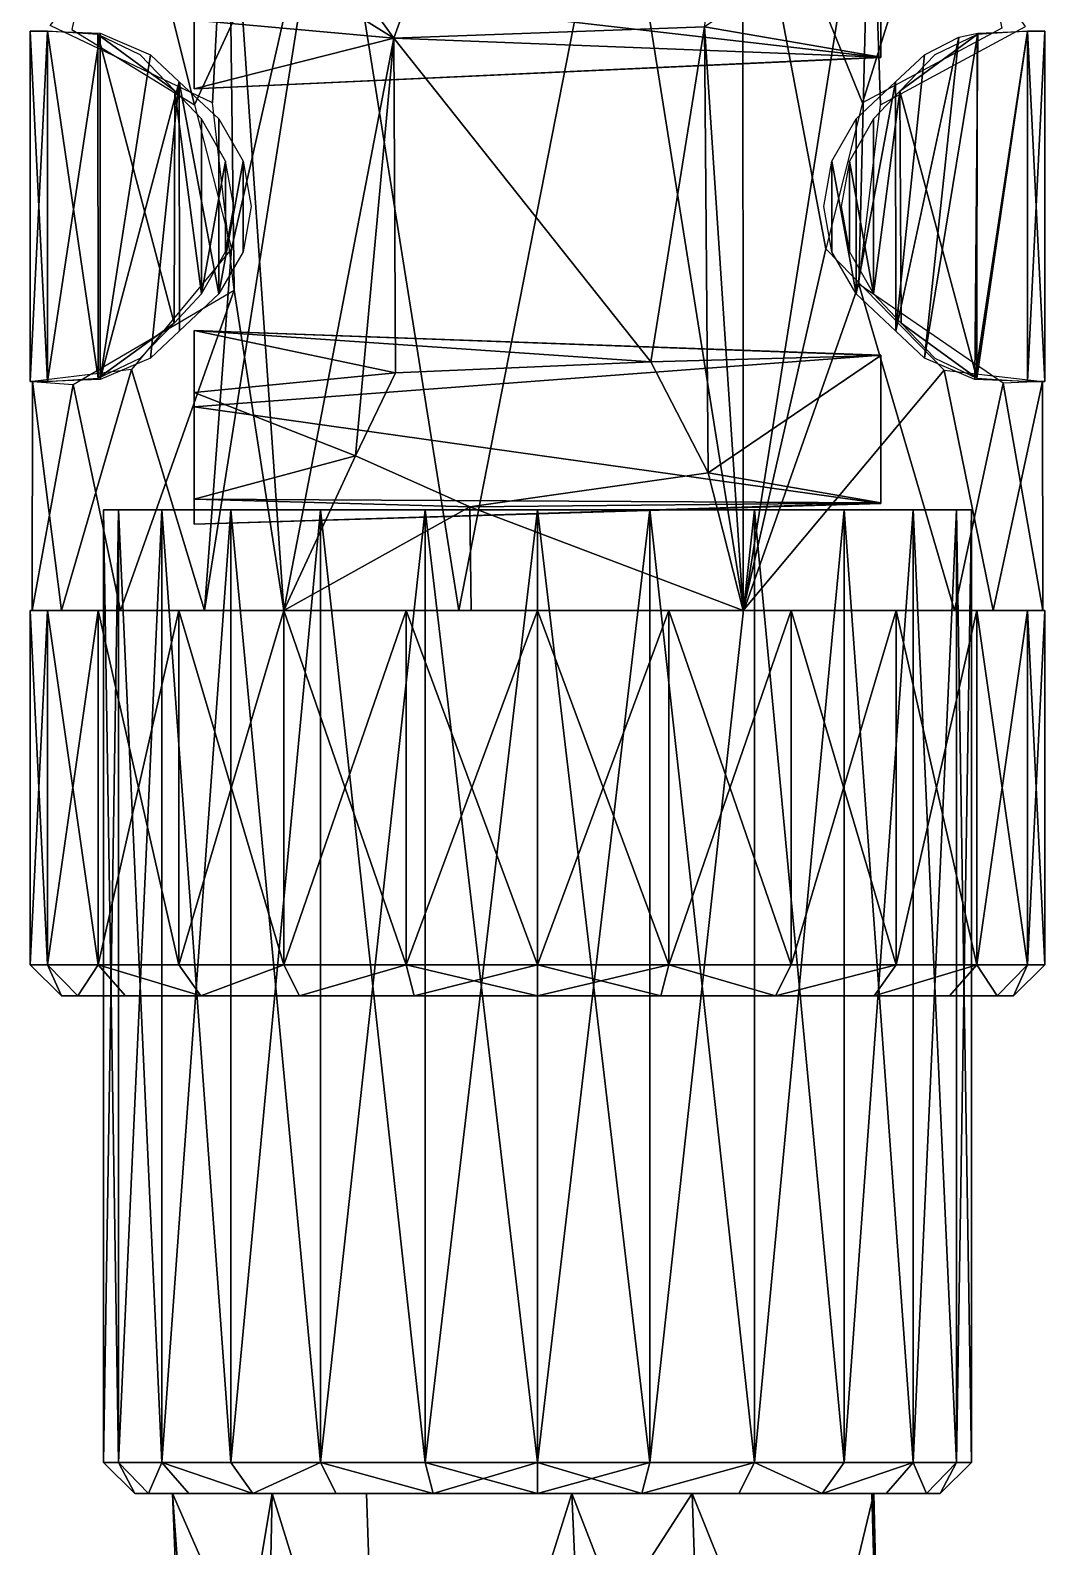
# Model space of a CAD drawing. Header units: metres. Extents: x -0.08 to 0.08, y -0.21 to 0.21.
# Drawn here: x -0.01395 to 0.01395, y 0.11605 to 0.15773 of the extents above; entities that cross this region are included whole.
import ezdxf

# ---------------------------------------------------------------- set-up
doc = ezdxf.new("R2010")
doc.units = ezdxf.units.M
for name, color, linetype in [('SAX_BLACK', 2, 'CONTINUOUS'), ('SAX_CORK', 3, 'CONTINUOUS'), ('SAX_SILVER', 5, 'CONTINUOUS')]:
    doc.layers.add(name, color=color, linetype=linetype)

msp = doc.modelspace()

# ---------------------------------------------------------------- linework, layer by layer
at = {"layer": 'SAX_BLACK', "color": 2}
for points in [[(-0.013945, 0.157702, 0.380528), (-0.013945, 0.148073, 0.380528), (-0.013469, 0.148073, 0.384137)], [(-0.013469, 0.148073, 0.384137), (-0.013469, 0.157702, 0.384137), (-0.013945, 0.157702, 0.380528)], [(-0.013469, 0.157702, 0.376919), (-0.013469, 0.148073, 0.376919), (-0.013945, 0.148073, 0.380528)], [(-0.013945, 0.148073, 0.380528), (-0.013945, 0.157702, 0.380528), (-0.013469, 0.157702, 0.376919)], [(-0.013469, 0.157702, 0.384137), (-0.013469, 0.148073, 0.384137), (-0.012083, 0.148168, 0.387488)], [(-0.012084, 0.157607, 0.387488), (-0.013469, 0.157702, 0.384137), (-0.012083, 0.148168, 0.387488)], [(-0.013469, 0.148073, 0.376919), (-0.013469, 0.157702, 0.376919), (-0.012024, 0.157645, 0.373459)], [(-0.012026, 0.148128, 0.373472), (-0.013469, 0.148073, 0.376919), (-0.012024, 0.157645, 0.373459)], [(-0.009974, 0.156064, 0.390265), (-0.010926, 0.157057, 0.388999), (-0.012084, 0.157607, 0.387488)], [(-0.00999, 0.149681, 0.390231), (-0.009974, 0.156064, 0.390265), (-0.012084, 0.157607, 0.387488)], [(-0.012084, 0.157607, 0.387488), (-0.012083, 0.148168, 0.387488), (-0.00999, 0.149681, 0.390231)], [(-0.012026, 0.148128, 0.373472), (-0.012024, 0.157645, 0.373459), (-0.010642, 0.157057, 0.371686)], [(0.009848, 0.149462, 0.370656), (0.010642, 0.157057, 0.371686), (0.011584, 0.157538, 0.372914)], [(0.010642, 0.148718, 0.371686), (0.009848, 0.149462, 0.370656), (0.011584, 0.157538, 0.372914)], [(0.012084, 0.157607, 0.387487), (0.010926, 0.157057, 0.388999), (0.00996, 0.156052, 0.390273)], [(0.012084, 0.157607, 0.387487), (0.00996, 0.156052, 0.390273), (0.012083, 0.148168, 0.387489)], [(0.012108, 0.157644, 0.373616), (0.012024, 0.148129, 0.373459), (0.010642, 0.148718, 0.371686)], [(0.011584, 0.157538, 0.372914), (0.012108, 0.157644, 0.373616), (0.010642, 0.148718, 0.371686)], [(0.013469, 0.157702, 0.376919), (0.013469, 0.148073, 0.376919), (0.012024, 0.148129, 0.373459)], [(0.012108, 0.157644, 0.373616), (0.013469, 0.157702, 0.376919), (0.012024, 0.148129, 0.373459)], [(0.012083, 0.148168, 0.387489), (0.013469, 0.148073, 0.384137), (0.013469, 0.157702, 0.384137)], [(0.012083, 0.148168, 0.387489), (0.013469, 0.157702, 0.384137), (0.012084, 0.157607, 0.387487)], [(0.013469, 0.157702, 0.384137), (0.013469, 0.148073, 0.384137), (0.013945, 0.148073, 0.380528)], [(0.013945, 0.148073, 0.380528), (0.013945, 0.157702, 0.380528), (0.013469, 0.157702, 0.384137)], [(0.013945, 0.157702, 0.380528), (0.013945, 0.148073, 0.380528), (0.013469, 0.148073, 0.376919)], [(0.013469, 0.148073, 0.376919), (0.013469, 0.157702, 0.376919), (0.013945, 0.157702, 0.380528)], [(-0.010642, 0.157057, 0.371686), (-0.009849, 0.156314, 0.370657), (-0.012026, 0.148128, 0.373472)], [(0.009848, 0.149462, 0.370656), (0.009841, 0.156308, 0.370651), (0.010642, 0.157057, 0.371686)], [(-0.009849, 0.156314, 0.370657), (-0.010642, 0.148718, 0.371686), (-0.012026, 0.148128, 0.373472)], [(-0.009849, 0.156314, 0.370657), (-0.00984, 0.149467, 0.37065), (-0.010642, 0.148718, 0.371686)], [(-0.009849, 0.156314, 0.370657), (-0.008758, 0.155295, 0.369822), (-0.008758, 0.15048, 0.369822)], [(-0.008758, 0.15048, 0.369822), (-0.00984, 0.149467, 0.37065), (-0.009849, 0.156314, 0.370657)], [(0.008758, 0.15048, 0.369822), (0.008758, 0.155295, 0.369822), (0.009841, 0.156308, 0.370651)], [(0.009841, 0.156308, 0.370651), (0.009848, 0.149462, 0.370656), (0.008758, 0.15048, 0.369822)], [(-0.009974, 0.156064, 0.390265), (-0.00999, 0.149681, 0.390231), (-0.009241, 0.15048, 0.390863)], [(-0.009241, 0.155295, 0.390863), (-0.009974, 0.156064, 0.390265), (-0.009241, 0.15048, 0.390863)], [(0.009241, 0.15048, 0.390863), (0.01, 0.149674, 0.390227), (0.00996, 0.156052, 0.390273)], [(0.00996, 0.156052, 0.390273), (0.009241, 0.155295, 0.390863), (0.009241, 0.15048, 0.390863)], [(0.00996, 0.156052, 0.390273), (0.01, 0.149674, 0.390227), (0.012083, 0.148168, 0.387489)], [(-0.009241, 0.15048, 0.390863), (-0.008578, 0.154133, 0.391372), (-0.009241, 0.155295, 0.390863)], [(-0.008758, 0.155295, 0.369822), (-0.008095, 0.154133, 0.369313), (-0.008758, 0.15048, 0.369822)], [(0.008758, 0.15048, 0.369822), (0.008095, 0.154133, 0.369313), (0.008758, 0.155295, 0.369822)], [(0.009241, 0.155295, 0.390863), (0.008578, 0.154133, 0.391372), (0.009241, 0.15048, 0.390863)], [(-0.009241, 0.15048, 0.390863), (-0.008578, 0.151641, 0.391372), (-0.008578, 0.154133, 0.391372)], [(-0.008095, 0.154133, 0.369313), (-0.008095, 0.151641, 0.369313), (-0.008758, 0.15048, 0.369822)], [(-0.008578, 0.151641, 0.391372), (-0.008352, 0.152887, 0.391546), (-0.008578, 0.154133, 0.391372)], [(-0.008095, 0.154133, 0.369313), (-0.007869, 0.152887, 0.36914), (-0.008095, 0.151641, 0.369313)], [(0.008095, 0.151641, 0.369313), (0.007869, 0.152887, 0.36914), (0.008095, 0.154133, 0.369313)], [(0.008758, 0.15048, 0.369822), (0.008095, 0.151641, 0.369313), (0.008095, 0.154133, 0.369313)], [(0.008578, 0.154133, 0.391372), (0.008352, 0.152887, 0.391546), (0.008578, 0.151641, 0.391372)], [(0.008578, 0.154133, 0.391372), (0.008578, 0.151641, 0.391372), (0.009241, 0.15048, 0.390863)], [(-0.012083, 0.148168, 0.387488), (-0.010926, 0.148718, 0.388999), (-0.00999, 0.149681, 0.390231)], [(0.01, 0.149674, 0.390227), (0.010926, 0.148718, 0.388999), (0.012083, 0.148168, 0.387489)], [(-0.01193, 0.144551, 0.380528), (-0.011524, 0.144551, 0.383616), (0, 0.144551, 0.392458)], [(-0.011524, 0.144551, 0.37744), (-0.01193, 0.144551, 0.380528), (0, 0.144551, 0.392458)], [(-0.01193, 0.118366, 0.380528), (-0.011524, 0.118366, 0.383616), (-0.011524, 0.144551, 0.383616)], [(-0.011524, 0.144551, 0.383616), (-0.01193, 0.144551, 0.380528), (-0.01193, 0.118366, 0.380528)], [(-0.011524, 0.118366, 0.37744), (-0.01193, 0.118366, 0.380528), (-0.01193, 0.144551, 0.380528)], [(-0.01193, 0.144551, 0.380528), (-0.011524, 0.144551, 0.37744), (-0.011524, 0.118366, 0.37744)], [(-0.011524, 0.144551, 0.383616), (-0.010332, 0.144551, 0.386493), (0, 0.144551, 0.392458)], [(-0.010332, 0.144551, 0.374563), (-0.011524, 0.144551, 0.37744), (0, 0.144551, 0.392458)], [(-0.011524, 0.118366, 0.383616), (-0.010332, 0.118366, 0.386493), (-0.010332, 0.144551, 0.386493)], [(-0.010332, 0.144551, 0.386493), (-0.011524, 0.144551, 0.383616), (-0.011524, 0.118366, 0.383616)], [(-0.010332, 0.118366, 0.374563), (-0.011524, 0.118366, 0.37744), (-0.011524, 0.144551, 0.37744)], [(-0.011524, 0.144551, 0.37744), (-0.010332, 0.144551, 0.374563), (-0.010332, 0.118366, 0.374563)], [(-0.010332, 0.144551, 0.386493), (-0.008436, 0.144551, 0.388964), (0, 0.144551, 0.392458)], [(-0.008436, 0.144551, 0.372092), (-0.010332, 0.144551, 0.374563), (0, 0.144551, 0.392458)], [(-0.010332, 0.118366, 0.386493), (-0.008436, 0.118366, 0.388964), (-0.008436, 0.144551, 0.388964)], [(-0.008436, 0.144551, 0.388964), (-0.010332, 0.144551, 0.386493), (-0.010332, 0.118366, 0.386493)], [(-0.008436, 0.118366, 0.372092), (-0.010332, 0.118366, 0.374563), (-0.010332, 0.144551, 0.374563)], [(-0.010332, 0.144551, 0.374563), (-0.008436, 0.144551, 0.372092), (-0.008436, 0.118366, 0.372092)], [(-0.008436, 0.144551, 0.388964), (-0.005965, 0.144551, 0.39086), (-0.003088, 0.144551, 0.392052)], [(-0.008436, 0.144551, 0.388964), (-0.003088, 0.144551, 0.392052), (0, 0.144551, 0.392458)], [(-0.005965, 0.144551, 0.370196), (-0.008436, 0.144551, 0.372092), (0, 0.144551, 0.392458)], [(-0.008436, 0.118366, 0.388964), (-0.005965, 0.118366, 0.39086), (-0.005965, 0.144551, 0.39086)], [(-0.005965, 0.144551, 0.39086), (-0.008436, 0.144551, 0.388964), (-0.008436, 0.118366, 0.388964)], [(-0.005965, 0.118366, 0.370196), (-0.008436, 0.118366, 0.372092), (-0.008436, 0.144551, 0.372092)], [(-0.008436, 0.144551, 0.372092), (-0.005965, 0.144551, 0.370196), (-0.005965, 0.118366, 0.370196)], [(-0.003088, 0.144551, 0.369004), (-0.005965, 0.144551, 0.370196), (0, 0.144551, 0.392458)], [(-0.005965, 0.118366, 0.39086), (-0.003088, 0.118366, 0.392052), (-0.003088, 0.144551, 0.392052)], [(-0.003088, 0.144551, 0.392052), (-0.005965, 0.144551, 0.39086), (-0.005965, 0.118366, 0.39086)], [(-0.003088, 0.118366, 0.369004), (-0.005965, 0.118366, 0.370196), (-0.005965, 0.144551, 0.370196)], [(-0.005965, 0.144551, 0.370196), (-0.003088, 0.144551, 0.369004), (-0.003088, 0.118366, 0.369004)], [(0, 0.144551, 0.368597), (-0.003088, 0.144551, 0.369004), (0, 0.144551, 0.392458)], [(-0.003088, 0.118366, 0.392052), (0, 0.118366, 0.392458), (0, 0.144551, 0.392458)], [(0, 0.144551, 0.392458), (-0.003088, 0.144551, 0.392052), (-0.003088, 0.118366, 0.392052)], [(0, 0.118366, 0.368597), (-0.003088, 0.118366, 0.369004), (-0.003088, 0.144551, 0.369004)], [(-0.003088, 0.144551, 0.369004), (0, 0.144551, 0.368597), (0, 0.118366, 0.368597)], [(0.003088, 0.144551, 0.369004), (0, 0.144551, 0.368597), (0, 0.144551, 0.392458)], [(0.005965, 0.144551, 0.370196), (0.003088, 0.144551, 0.369004), (0, 0.144551, 0.392458)], [(0.008436, 0.144551, 0.372092), (0.005965, 0.144551, 0.370196), (0, 0.144551, 0.392458)], [(0.008436, 0.144551, 0.372092), (0, 0.144551, 0.392458), (0.003088, 0.144551, 0.392052)], [(0, 0.118366, 0.392458), (0.003088, 0.118366, 0.392052), (0.003088, 0.144551, 0.392052)], [(0.003088, 0.144551, 0.392052), (0, 0.144551, 0.392458), (0, 0.118366, 0.392458)], [(0.003088, 0.118366, 0.369004), (0, 0.118366, 0.368597), (0, 0.144551, 0.368597)], [(0, 0.144551, 0.368597), (0.003088, 0.144551, 0.369004), (0.003088, 0.118366, 0.369004)], [(0.008436, 0.144551, 0.372092), (0.003088, 0.144551, 0.392052), (0.005965, 0.144551, 0.39086)], [(0.003088, 0.118366, 0.392052), (0.005965, 0.118366, 0.39086), (0.005965, 0.144551, 0.39086)], [(0.005965, 0.144551, 0.39086), (0.003088, 0.144551, 0.392052), (0.003088, 0.118366, 0.392052)], [(0.005965, 0.118366, 0.370196), (0.003088, 0.118366, 0.369004), (0.003088, 0.144551, 0.369004)], [(0.003088, 0.144551, 0.369004), (0.005965, 0.144551, 0.370196), (0.005965, 0.118366, 0.370196)], [(0.008436, 0.144551, 0.372092), (0.005965, 0.144551, 0.39086), (0.008436, 0.144551, 0.388964)], [(0.005965, 0.118366, 0.39086), (0.008436, 0.118366, 0.388964), (0.008436, 0.144551, 0.388964)], [(0.008436, 0.144551, 0.388964), (0.005965, 0.144551, 0.39086), (0.005965, 0.118366, 0.39086)], [(0.008436, 0.118366, 0.372092), (0.005965, 0.118366, 0.370196), (0.005965, 0.144551, 0.370196)], [(0.005965, 0.144551, 0.370196), (0.008436, 0.144551, 0.372092), (0.008436, 0.118366, 0.372092)], [(0.008436, 0.144551, 0.372092), (0.008436, 0.144551, 0.388964), (0.010332, 0.144551, 0.386493)], [(0.008436, 0.144551, 0.372092), (0.010332, 0.144551, 0.386493), (0.011524, 0.144551, 0.383616)], [(0.008436, 0.144551, 0.372092), (0.011524, 0.144551, 0.383616), (0.01193, 0.144551, 0.380528)], [(0.008436, 0.144551, 0.372092), (0.01193, 0.144551, 0.380528), (0.011524, 0.144551, 0.37744)], [(0.011524, 0.144551, 0.37744), (0.010332, 0.144551, 0.374563), (0.008436, 0.144551, 0.372092)], [(0.008436, 0.118366, 0.388964), (0.010332, 0.118366, 0.386493), (0.010332, 0.144551, 0.386493)], [(0.010332, 0.144551, 0.386493), (0.008436, 0.144551, 0.388964), (0.008436, 0.118366, 0.388964)], [(0.010332, 0.118366, 0.374563), (0.008436, 0.118366, 0.372092), (0.008436, 0.144551, 0.372092)], [(0.008436, 0.144551, 0.372092), (0.010332, 0.144551, 0.374563), (0.010332, 0.118366, 0.374563)], [(0.010332, 0.118366, 0.386493), (0.011524, 0.118366, 0.383616), (0.011524, 0.144551, 0.383616)], [(0.011524, 0.144551, 0.383616), (0.010332, 0.144551, 0.386493), (0.010332, 0.118366, 0.386493)], [(0.011524, 0.118366, 0.37744), (0.010332, 0.118366, 0.374563), (0.010332, 0.144551, 0.374563)], [(0.010332, 0.144551, 0.374563), (0.011524, 0.144551, 0.37744), (0.011524, 0.118366, 0.37744)], [(0.011524, 0.118366, 0.383616), (0.01193, 0.118366, 0.380528), (0.01193, 0.144551, 0.380528)], [(0.01193, 0.144551, 0.380528), (0.011524, 0.144551, 0.383616), (0.011524, 0.118366, 0.383616)], [(0.01193, 0.118366, 0.380528), (0.011524, 0.118366, 0.37744), (0.011524, 0.144551, 0.37744)], [(0.011524, 0.144551, 0.37744), (0.01193, 0.144551, 0.380528), (0.01193, 0.118366, 0.380528)], [(-0.013945, 0.141777, 0.380528), (-0.013945, 0.13204, 0.380528), (-0.013469, 0.13204, 0.384137)], [(-0.013469, 0.13204, 0.384137), (-0.013469, 0.141777, 0.384137), (-0.013945, 0.141777, 0.380528)], [(-0.013469, 0.141777, 0.376919), (-0.013469, 0.13204, 0.376919), (-0.013945, 0.13204, 0.380528)], [(-0.013945, 0.13204, 0.380528), (-0.013945, 0.141777, 0.380528), (-0.013469, 0.141777, 0.376919)], [(-0.013469, 0.141777, 0.384137), (-0.013469, 0.13204, 0.384137), (-0.012076, 0.13204, 0.3875)], [(-0.012076, 0.13204, 0.3875), (-0.012076, 0.141777, 0.3875), (-0.013469, 0.141777, 0.384137)], [(-0.012076, 0.141777, 0.373556), (-0.012076, 0.13204, 0.373556), (-0.013469, 0.13204, 0.376919)], [(-0.013469, 0.13204, 0.376919), (-0.013469, 0.141777, 0.376919), (-0.012076, 0.141777, 0.373556)], [(-0.012076, 0.141777, 0.3875), (-0.012076, 0.13204, 0.3875), (-0.00986, 0.13204, 0.390388)], [(-0.00986, 0.13204, 0.390388), (-0.00986, 0.141777, 0.390388), (-0.012076, 0.141777, 0.3875)], [(-0.00986, 0.141777, 0.370668), (-0.00986, 0.13204, 0.370668), (-0.012076, 0.13204, 0.373556)], [(-0.012076, 0.13204, 0.373556), (-0.012076, 0.141777, 0.373556), (-0.00986, 0.141777, 0.370668)], [(-0.00986, 0.141777, 0.390388), (-0.00986, 0.13204, 0.390388), (-0.006972, 0.13204, 0.392604)], [(-0.006972, 0.13204, 0.392604), (-0.006972, 0.141777, 0.392604), (-0.00986, 0.141777, 0.390388)], [(-0.006972, 0.141777, 0.368451), (-0.006972, 0.13204, 0.368451), (-0.00986, 0.13204, 0.370668)], [(-0.00986, 0.13204, 0.370668), (-0.00986, 0.141777, 0.370668), (-0.006972, 0.141777, 0.368451)], [(-0.006972, 0.141777, 0.392604), (-0.006972, 0.13204, 0.392604), (-0.003609, 0.13204, 0.393997)], [(-0.003609, 0.13204, 0.393997), (-0.003609, 0.141777, 0.393997), (-0.006972, 0.141777, 0.392604)], [(-0.003609, 0.141777, 0.367058), (-0.003609, 0.13204, 0.367058), (-0.006972, 0.13204, 0.368451)], [(-0.006972, 0.13204, 0.368451), (-0.006972, 0.141777, 0.368451), (-0.003609, 0.141777, 0.367058)], [(-0.003609, 0.141777, 0.393997), (-0.003609, 0.13204, 0.393997), (0, 0.13204, 0.394472)], [(0, 0.13204, 0.394472), (0, 0.141777, 0.394472), (-0.003609, 0.141777, 0.393997)], [(0, 0.141777, 0.366583), (0, 0.13204, 0.366583), (-0.003609, 0.13204, 0.367058)], [(-0.003609, 0.13204, 0.367058), (-0.003609, 0.141777, 0.367058), (0, 0.141777, 0.366583)], [(0, 0.141777, 0.394472), (0, 0.13204, 0.394472), (0.003609, 0.13204, 0.393997)], [(0.003609, 0.13204, 0.393997), (0.003609, 0.141777, 0.393997), (0, 0.141777, 0.394472)], [(0.003609, 0.141777, 0.367058), (0.003609, 0.13204, 0.367058), (0, 0.13204, 0.366583)], [(0, 0.13204, 0.366583), (0, 0.141777, 0.366583), (0.003609, 0.141777, 0.367058)], [(0.003609, 0.141777, 0.393997), (0.003609, 0.13204, 0.393997), (0.006972, 0.13204, 0.392604)], [(0.006972, 0.13204, 0.392604), (0.006972, 0.141777, 0.392604), (0.003609, 0.141777, 0.393997)], [(0.006972, 0.141777, 0.368451), (0.006972, 0.13204, 0.368451), (0.003609, 0.13204, 0.367058)], [(0.003609, 0.13204, 0.367058), (0.003609, 0.141777, 0.367058), (0.006972, 0.141777, 0.368451)], [(0.006972, 0.141777, 0.392604), (0.006972, 0.13204, 0.392604), (0.00986, 0.13204, 0.390388)], [(0.00986, 0.13204, 0.390388), (0.00986, 0.141777, 0.390388), (0.006972, 0.141777, 0.392604)], [(0.00986, 0.141777, 0.370668), (0.00986, 0.13204, 0.370668), (0.006972, 0.13204, 0.368451)], [(0.006972, 0.13204, 0.368451), (0.006972, 0.141777, 0.368451), (0.00986, 0.141777, 0.370668)], [(0.00986, 0.141777, 0.390388), (0.00986, 0.13204, 0.390388), (0.012076, 0.13204, 0.3875)], [(0.012076, 0.13204, 0.3875), (0.012076, 0.141777, 0.3875), (0.00986, 0.141777, 0.390388)], [(0.012076, 0.141777, 0.373556), (0.012076, 0.13204, 0.373556), (0.00986, 0.13204, 0.370668)], [(0.00986, 0.13204, 0.370668), (0.00986, 0.141777, 0.370668), (0.012076, 0.141777, 0.373556)], [(0.012076, 0.141777, 0.3875), (0.012076, 0.13204, 0.3875), (0.013469, 0.13204, 0.384137)], [(0.013469, 0.13204, 0.384137), (0.013469, 0.141777, 0.384137), (0.012076, 0.141777, 0.3875)], [(0.013469, 0.141777, 0.376919), (0.013469, 0.13204, 0.376919), (0.012076, 0.13204, 0.373556)], [(0.012076, 0.13204, 0.373556), (0.012076, 0.141777, 0.373556), (0.013469, 0.141777, 0.376919)], [(0.013469, 0.141777, 0.384137), (0.013469, 0.13204, 0.384137), (0.013945, 0.13204, 0.380528)], [(0.013945, 0.13204, 0.380528), (0.013945, 0.141777, 0.380528), (0.013469, 0.141777, 0.384137)], [(0.013945, 0.141777, 0.380528), (0.013945, 0.13204, 0.380528), (0.013469, 0.13204, 0.376919)], [(0.013469, 0.13204, 0.376919), (0.013469, 0.141777, 0.376919), (0.013945, 0.141777, 0.380528)], [(-0.013085, 0.131187, 0.380528), (-0.013945, 0.13204, 0.380528), (-0.013469, 0.13204, 0.376919)], [(-0.013469, 0.13204, 0.384137), (-0.013945, 0.13204, 0.380528), (-0.013085, 0.131187, 0.380528)], [(-0.012639, 0.131187, 0.377141), (-0.013469, 0.13204, 0.376919), (-0.012076, 0.13204, 0.373556)], [(-0.012639, 0.131187, 0.377141), (-0.013085, 0.131187, 0.380528), (-0.013469, 0.13204, 0.376919)], [(-0.013085, 0.131187, 0.380528), (-0.012639, 0.131187, 0.383915), (-0.013469, 0.13204, 0.384137)], [(-0.012076, 0.13204, 0.3875), (-0.013469, 0.13204, 0.384137), (-0.012639, 0.131187, 0.383915)], [(-0.011332, 0.131187, 0.373985), (-0.012639, 0.131187, 0.377141), (-0.012076, 0.13204, 0.373556)], [(-0.012639, 0.131187, 0.383915), (-0.011332, 0.131187, 0.38707), (-0.012076, 0.13204, 0.3875)], [(-0.012076, 0.13204, 0.373556), (-0.00986, 0.13204, 0.370668), (-0.009253, 0.131187, 0.371275)], [(-0.009253, 0.131187, 0.371275), (-0.011332, 0.131187, 0.373985), (-0.012076, 0.13204, 0.373556)], [(-0.009253, 0.131187, 0.38978), (-0.00986, 0.13204, 0.390388), (-0.012076, 0.13204, 0.3875)], [(-0.011332, 0.131187, 0.38707), (-0.009253, 0.131187, 0.38978), (-0.012076, 0.13204, 0.3875)], [(-0.009253, 0.131187, 0.371275), (-0.00986, 0.13204, 0.370668), (-0.006972, 0.13204, 0.368451)], [(-0.006972, 0.13204, 0.392604), (-0.00986, 0.13204, 0.390388), (-0.009253, 0.131187, 0.38978)], [(-0.006543, 0.131187, 0.369196), (-0.009253, 0.131187, 0.371275), (-0.006972, 0.13204, 0.368451)], [(-0.009253, 0.131187, 0.38978), (-0.006543, 0.131187, 0.39186), (-0.006972, 0.13204, 0.392604)], [(-0.006543, 0.131187, 0.369196), (-0.006972, 0.13204, 0.368451), (-0.003609, 0.13204, 0.367058)], [(-0.003609, 0.13204, 0.393997), (-0.006972, 0.13204, 0.392604), (-0.006543, 0.131187, 0.39186)], [(-0.003387, 0.131187, 0.367889), (-0.006543, 0.131187, 0.369196), (-0.003609, 0.13204, 0.367058)], [(-0.006543, 0.131187, 0.39186), (-0.003387, 0.131187, 0.393167), (-0.003609, 0.13204, 0.393997)], [(-0.003387, 0.131187, 0.367889), (-0.003609, 0.13204, 0.367058), (0, 0.13204, 0.366583)], [(0, 0.131187, 0.393613), (0, 0.13204, 0.394472), (-0.003609, 0.13204, 0.393997)], [(-0.003387, 0.131187, 0.393167), (0, 0.131187, 0.393613), (-0.003609, 0.13204, 0.393997)], [(0, 0.131187, 0.367443), (-0.003387, 0.131187, 0.367889), (0, 0.13204, 0.366583)], [(0, 0.13204, 0.366583), (0.003609, 0.13204, 0.367058), (0.003387, 0.131187, 0.367889)], [(0.003387, 0.131187, 0.367889), (0, 0.131187, 0.367443), (0, 0.13204, 0.366583)], [(0.003609, 0.13204, 0.393997), (0, 0.13204, 0.394472), (0, 0.131187, 0.393613)], [(0, 0.131187, 0.393613), (0.003387, 0.131187, 0.393167), (0.003609, 0.13204, 0.393997)], [(0.006543, 0.131187, 0.369196), (0.003387, 0.131187, 0.367889), (0.003609, 0.13204, 0.367058)], [(0.003387, 0.131187, 0.393167), (0.006543, 0.131187, 0.39186), (0.003609, 0.13204, 0.393997)], [(0.003609, 0.13204, 0.367058), (0.006972, 0.13204, 0.368451), (0.006543, 0.131187, 0.369196)], [(0.006543, 0.131187, 0.39186), (0.006972, 0.13204, 0.392604), (0.003609, 0.13204, 0.393997)], [(0.006543, 0.131187, 0.369196), (0.006972, 0.13204, 0.368451), (0.00986, 0.13204, 0.370668)], [(0.009253, 0.131187, 0.371275), (0.006543, 0.131187, 0.369196), (0.00986, 0.13204, 0.370668)], [(0.00986, 0.13204, 0.390388), (0.006972, 0.13204, 0.392604), (0.006543, 0.131187, 0.39186)], [(0.006543, 0.131187, 0.39186), (0.009253, 0.131187, 0.38978), (0.00986, 0.13204, 0.390388)], [(0.009253, 0.131187, 0.371275), (0.00986, 0.13204, 0.370668), (0.012076, 0.13204, 0.373556)], [(0.011332, 0.131187, 0.373985), (0.009253, 0.131187, 0.371275), (0.012076, 0.13204, 0.373556)], [(0.012076, 0.13204, 0.3875), (0.00986, 0.13204, 0.390388), (0.009253, 0.131187, 0.38978)], [(0.009253, 0.131187, 0.38978), (0.011332, 0.131187, 0.38707), (0.012076, 0.13204, 0.3875)], [(0.012639, 0.131187, 0.377141), (0.011332, 0.131187, 0.373985), (0.012076, 0.13204, 0.373556)], [(0.011332, 0.131187, 0.38707), (0.012639, 0.131187, 0.383915), (0.012076, 0.13204, 0.3875)], [(0.012076, 0.13204, 0.373556), (0.013469, 0.13204, 0.376919), (0.012639, 0.131187, 0.377141)], [(0.012639, 0.131187, 0.383915), (0.013469, 0.13204, 0.384137), (0.012076, 0.13204, 0.3875)], [(0.012639, 0.131187, 0.383915), (0.013085, 0.131187, 0.380528), (0.013469, 0.13204, 0.384137)], [(0.013085, 0.131187, 0.380528), (0.012639, 0.131187, 0.377141), (0.013469, 0.13204, 0.376919)], [(0.013085, 0.131187, 0.380528), (0.013945, 0.13204, 0.380528), (0.013469, 0.13204, 0.384137)], [(0.013469, 0.13204, 0.376919), (0.013945, 0.13204, 0.380528), (0.013085, 0.131187, 0.380528)], [(-0.013085, 0.131187, 0.380528), (-0.012639, 0.131187, 0.377141), (-0.011332, 0.131187, 0.38707)], [(-0.011332, 0.131187, 0.38707), (-0.012639, 0.131187, 0.383915), (-0.013085, 0.131187, 0.380528)], [(-0.012639, 0.131187, 0.377141), (-0.011332, 0.131187, 0.373985), (-0.011332, 0.131187, 0.38707)], [(-0.011332, 0.131187, 0.373985), (-0.009253, 0.131187, 0.371275), (-0.006543, 0.131187, 0.39186)], [(-0.011332, 0.131187, 0.373985), (-0.006543, 0.131187, 0.39186), (-0.009253, 0.131187, 0.38978)], [(-0.011332, 0.131187, 0.373985), (-0.009253, 0.131187, 0.38978), (-0.011332, 0.131187, 0.38707)], [(-0.009253, 0.131187, 0.371275), (-0.006543, 0.131187, 0.369196), (-0.006543, 0.131187, 0.39186)], [(-0.006543, 0.131187, 0.369196), (-0.003387, 0.131187, 0.367889), (-0.003387, 0.131187, 0.393167)], [(-0.006543, 0.131187, 0.369196), (-0.003387, 0.131187, 0.393167), (-0.006543, 0.131187, 0.39186)], [(-0.003387, 0.131187, 0.367889), (0, 0.131187, 0.367443), (0.003387, 0.131187, 0.367889)], [(-0.003387, 0.131187, 0.367889), (0.003387, 0.131187, 0.367889), (0.006543, 0.131187, 0.369196)], [(-0.003387, 0.131187, 0.367889), (0.006543, 0.131187, 0.369196), (0.009253, 0.131187, 0.371275)], [(-0.003387, 0.131187, 0.367889), (0.009253, 0.131187, 0.371275), (0.011332, 0.131187, 0.373985)], [(-0.003387, 0.131187, 0.367889), (0.011332, 0.131187, 0.373985), (0.012639, 0.131187, 0.377141)], [(-0.003387, 0.131187, 0.367889), (0.012639, 0.131187, 0.377141), (0.013085, 0.131187, 0.380528)], [(-0.003387, 0.131187, 0.367889), (0.013085, 0.131187, 0.380528), (0.012639, 0.131187, 0.383915)], [(-0.003387, 0.131187, 0.367889), (0.012639, 0.131187, 0.383915), (0.011332, 0.131187, 0.38707)], [(-0.003387, 0.131187, 0.367889), (0.011332, 0.131187, 0.38707), (0.009253, 0.131187, 0.38978)], [(-0.003387, 0.131187, 0.367889), (0.009253, 0.131187, 0.38978), (0.006543, 0.131187, 0.39186)], [(-0.003387, 0.131187, 0.367889), (0.006543, 0.131187, 0.39186), (0.003387, 0.131187, 0.393167)], [(-0.003387, 0.131187, 0.367889), (0.003387, 0.131187, 0.393167), (0, 0.131187, 0.393613)], [(-0.003387, 0.131187, 0.367889), (0, 0.131187, 0.393613), (-0.003387, 0.131187, 0.393167)], [(-0.011071, 0.117514, 0.380528), (-0.01193, 0.118366, 0.380528), (-0.011524, 0.118366, 0.37744)], [(-0.011524, 0.118366, 0.383616), (-0.01193, 0.118366, 0.380528), (-0.011071, 0.117514, 0.380528)], [(-0.010694, 0.117514, 0.377662), (-0.011524, 0.118366, 0.37744), (-0.010332, 0.118366, 0.374563)], [(-0.010694, 0.117514, 0.377662), (-0.011071, 0.117514, 0.380528), (-0.011524, 0.118366, 0.37744)], [(-0.011071, 0.117514, 0.380528), (-0.010694, 0.117514, 0.383393), (-0.011524, 0.118366, 0.383616)], [(-0.010332, 0.118366, 0.386493), (-0.011524, 0.118366, 0.383616), (-0.010694, 0.117514, 0.383393)], [(-0.009588, 0.117514, 0.374992), (-0.010694, 0.117514, 0.377662), (-0.010332, 0.118366, 0.374563)], [(-0.010694, 0.117514, 0.383393), (-0.009588, 0.117514, 0.386063), (-0.010332, 0.118366, 0.386493)], [(-0.010332, 0.118366, 0.374563), (-0.008436, 0.118366, 0.372092), (-0.007828, 0.117514, 0.3727)], [(-0.007828, 0.117514, 0.3727), (-0.009588, 0.117514, 0.374992), (-0.010332, 0.118366, 0.374563)], [(-0.007828, 0.117514, 0.388356), (-0.008436, 0.118366, 0.388964), (-0.010332, 0.118366, 0.386493)], [(-0.009588, 0.117514, 0.386063), (-0.007828, 0.117514, 0.388356), (-0.010332, 0.118366, 0.386493)], [(-0.007828, 0.117514, 0.3727), (-0.008436, 0.118366, 0.372092), (-0.005965, 0.118366, 0.370196)], [(-0.005965, 0.118366, 0.39086), (-0.008436, 0.118366, 0.388964), (-0.007828, 0.117514, 0.388356)], [(-0.005535, 0.117514, 0.37094), (-0.007828, 0.117514, 0.3727), (-0.005965, 0.118366, 0.370196)], [(-0.007828, 0.117514, 0.388356), (-0.005535, 0.117514, 0.390115), (-0.005965, 0.118366, 0.39086)], [(-0.005965, 0.118366, 0.370196), (-0.003088, 0.118366, 0.369004), (-0.002865, 0.117514, 0.369834)], [(-0.002865, 0.117514, 0.369834), (-0.005535, 0.117514, 0.37094), (-0.005965, 0.118366, 0.370196)], [(-0.002865, 0.117514, 0.391221), (-0.003088, 0.118366, 0.392052), (-0.005965, 0.118366, 0.39086)], [(-0.005535, 0.117514, 0.390115), (-0.002865, 0.117514, 0.391221), (-0.005965, 0.118366, 0.39086)], [(-0.002865, 0.117514, 0.369834), (-0.003088, 0.118366, 0.369004), (0, 0.118366, 0.368597)], [(0, 0.117514, 0.391599), (0, 0.118366, 0.392458), (-0.003088, 0.118366, 0.392052)], [(-0.002865, 0.117514, 0.391221), (0, 0.117514, 0.391599), (-0.003088, 0.118366, 0.392052)], [(0, 0.117514, 0.369457), (-0.002865, 0.117514, 0.369834), (0, 0.118366, 0.368597)], [(0, 0.118366, 0.368597), (0.003088, 0.118366, 0.369004), (0.002865, 0.117514, 0.369834)], [(0.002865, 0.117514, 0.369834), (0, 0.117514, 0.369457), (0, 0.118366, 0.368597)], [(0.003088, 0.118366, 0.392052), (0, 0.118366, 0.392458), (0, 0.117514, 0.391599)], [(0, 0.117514, 0.391599), (0.002865, 0.117514, 0.391221), (0.003088, 0.118366, 0.392052)], [(0.002865, 0.117514, 0.369834), (0.003088, 0.118366, 0.369004), (0.005965, 0.118366, 0.370196)], [(0.005535, 0.117514, 0.37094), (0.002865, 0.117514, 0.369834), (0.005965, 0.118366, 0.370196)], [(0.005965, 0.118366, 0.39086), (0.003088, 0.118366, 0.392052), (0.002865, 0.117514, 0.391221)], [(0.002865, 0.117514, 0.391221), (0.005535, 0.117514, 0.390115), (0.005965, 0.118366, 0.39086)], [(0.007828, 0.117514, 0.3727), (0.005535, 0.117514, 0.37094), (0.005965, 0.118366, 0.370196)], [(0.005535, 0.117514, 0.390115), (0.007828, 0.117514, 0.388356), (0.005965, 0.118366, 0.39086)], [(0.005965, 0.118366, 0.370196), (0.008436, 0.118366, 0.372092), (0.007828, 0.117514, 0.3727)], [(0.007828, 0.117514, 0.388356), (0.008436, 0.118366, 0.388964), (0.005965, 0.118366, 0.39086)], [(0.007828, 0.117514, 0.3727), (0.008436, 0.118366, 0.372092), (0.010332, 0.118366, 0.374563)], [(0.009588, 0.117514, 0.374992), (0.007828, 0.117514, 0.3727), (0.010332, 0.118366, 0.374563)], [(0.010332, 0.118366, 0.386493), (0.008436, 0.118366, 0.388964), (0.007828, 0.117514, 0.388356)], [(0.007828, 0.117514, 0.388356), (0.009588, 0.117514, 0.386063), (0.010332, 0.118366, 0.386493)], [(0.010694, 0.117514, 0.377662), (0.009588, 0.117514, 0.374992), (0.010332, 0.118366, 0.374563)], [(0.009588, 0.117514, 0.386063), (0.010694, 0.117514, 0.383393), (0.010332, 0.118366, 0.386493)], [(0.010332, 0.118366, 0.374563), (0.011524, 0.118366, 0.37744), (0.010694, 0.117514, 0.377662)], [(0.010694, 0.117514, 0.383393), (0.011524, 0.118366, 0.383616), (0.010332, 0.118366, 0.386493)], [(0.010694, 0.117514, 0.383393), (0.011071, 0.117514, 0.380528), (0.011524, 0.118366, 0.383616)], [(0.011071, 0.117514, 0.380528), (0.010694, 0.117514, 0.377662), (0.011524, 0.118366, 0.37744)], [(0.011071, 0.117514, 0.380528), (0.01193, 0.118366, 0.380528), (0.011524, 0.118366, 0.383616)], [(0.011524, 0.118366, 0.37744), (0.01193, 0.118366, 0.380528), (0.011071, 0.117514, 0.380528)], [(-0.00945, 0.117514, 0.383016), (-0.010694, 0.117514, 0.383393), (-0.011071, 0.117514, 0.380528)], [(-0.009783, 0.117514, 0.380484), (-0.00945, 0.117514, 0.383016), (-0.011071, 0.117514, 0.380528)], [(-0.009783, 0.117514, 0.380484), (-0.011071, 0.117514, 0.380528), (-0.010694, 0.117514, 0.377662)], [(-0.008472, 0.117514, 0.385375), (-0.009588, 0.117514, 0.386063), (-0.010694, 0.117514, 0.383393)], [(-0.00945, 0.117514, 0.383016), (-0.008472, 0.117514, 0.385375), (-0.010694, 0.117514, 0.383393)], [(-0.00945, 0.117514, 0.377952), (-0.009783, 0.117514, 0.380484), (-0.010694, 0.117514, 0.377662)], [(-0.00945, 0.117514, 0.377952), (-0.010694, 0.117514, 0.377662), (-0.009588, 0.117514, 0.374992)], [(-0.006918, 0.117514, 0.387401), (-0.007828, 0.117514, 0.388356), (-0.009588, 0.117514, 0.386063)], [(-0.008472, 0.117514, 0.385375), (-0.006918, 0.117514, 0.387401), (-0.009588, 0.117514, 0.386063)], [(-0.008472, 0.117514, 0.375592), (-0.00945, 0.117514, 0.377952), (-0.009588, 0.117514, 0.374992)], [(-0.008472, 0.117514, 0.375592), (-0.009588, 0.117514, 0.374992), (-0.007828, 0.117514, 0.3727)], [(-0.006918, 0.117514, 0.373566), (-0.008472, 0.117514, 0.375592), (-0.007828, 0.117514, 0.3727)], [(-0.004891, 0.117514, 0.388956), (-0.005535, 0.117514, 0.390115), (-0.007828, 0.117514, 0.388356)], [(-0.006918, 0.117514, 0.387401), (-0.004891, 0.117514, 0.388956), (-0.007828, 0.117514, 0.388356)], [(-0.006918, 0.117514, 0.373566), (-0.007828, 0.117514, 0.3727), (-0.005535, 0.117514, 0.37094)], [(-0.004891, 0.117514, 0.372012), (-0.006918, 0.117514, 0.373566), (-0.005535, 0.117514, 0.37094)], [(-0.002532, 0.117514, 0.389933), (-0.002865, 0.117514, 0.391221), (-0.005535, 0.117514, 0.390115)], [(-0.004891, 0.117514, 0.388956), (-0.002532, 0.117514, 0.389933), (-0.005535, 0.117514, 0.390115)], [(-0.004891, 0.117514, 0.372012), (-0.005535, 0.117514, 0.37094), (-0.002865, 0.117514, 0.369834)], [(-0.002532, 0.117514, 0.371034), (-0.004891, 0.117514, 0.372012), (-0.002865, 0.117514, 0.369834)], [(-0.002865, 0.117514, 0.369834), (0, 0.117514, 0.369457), (0, 0.117514, 0.370701)], [(0, 0.117514, 0.390267), (0, 0.117514, 0.391599), (-0.002865, 0.117514, 0.391221)], [(-0.002532, 0.117514, 0.389933), (0, 0.117514, 0.390267), (-0.002865, 0.117514, 0.391221)], [(0, 0.117514, 0.370701), (-0.002532, 0.117514, 0.371034), (-0.002865, 0.117514, 0.369834)], [(0.002532, 0.117514, 0.371034), (0, 0.117514, 0.370701), (0, 0.117514, 0.369457)], [(0.002532, 0.117514, 0.371034), (0, 0.117514, 0.369457), (0.002865, 0.117514, 0.369834)], [(0, 0.117514, 0.390267), (0.002532, 0.117514, 0.389933), (0.002865, 0.117514, 0.391221)], [(0, 0.117514, 0.390267), (0.002865, 0.117514, 0.391221), (0, 0.117514, 0.391599)], [(0.004891, 0.117514, 0.372012), (0.002532, 0.117514, 0.371034), (0.002865, 0.117514, 0.369834)], [(0.002532, 0.117514, 0.389933), (0.004891, 0.117514, 0.388956), (0.005535, 0.117514, 0.390115)], [(0.002532, 0.117514, 0.389933), (0.005535, 0.117514, 0.390115), (0.002865, 0.117514, 0.391221)], [(0.004891, 0.117514, 0.372012), (0.002865, 0.117514, 0.369834), (0.005535, 0.117514, 0.37094)], [(0.006918, 0.117514, 0.373566), (0.004891, 0.117514, 0.372012), (0.005535, 0.117514, 0.37094)], [(0.004891, 0.117514, 0.388956), (0.006918, 0.117514, 0.387401), (0.007828, 0.117514, 0.388356)], [(0.004891, 0.117514, 0.388956), (0.007828, 0.117514, 0.388356), (0.005535, 0.117514, 0.390115)], [(0.006918, 0.117514, 0.373566), (0.005535, 0.117514, 0.37094), (0.007828, 0.117514, 0.3727)], [(0.008472, 0.117514, 0.375592), (0.006918, 0.117514, 0.373566), (0.007828, 0.117514, 0.3727)], [(0.006918, 0.117514, 0.387401), (0.008472, 0.117514, 0.385375), (0.009588, 0.117514, 0.386063)], [(0.006918, 0.117514, 0.387401), (0.009588, 0.117514, 0.386063), (0.007828, 0.117514, 0.388356)], [(0.008472, 0.117514, 0.375592), (0.007828, 0.117514, 0.3727), (0.009588, 0.117514, 0.374992)], [(0.00945, 0.117514, 0.377952), (0.008472, 0.117514, 0.375592), (0.009588, 0.117514, 0.374992)], [(0.008472, 0.117514, 0.385375), (0.00945, 0.117514, 0.383016), (0.010694, 0.117514, 0.383393)], [(0.008472, 0.117514, 0.385375), (0.010694, 0.117514, 0.383393), (0.009588, 0.117514, 0.386063)], [(0.00945, 0.117514, 0.377952), (0.009588, 0.117514, 0.374992), (0.010694, 0.117514, 0.377662)], [(0.009783, 0.117514, 0.380484), (0.00945, 0.117514, 0.377952), (0.010694, 0.117514, 0.377662)], [(0.00945, 0.117514, 0.383016), (0.009783, 0.117514, 0.380484), (0.011071, 0.117514, 0.380528)], [(0.00945, 0.117514, 0.383016), (0.011071, 0.117514, 0.380528), (0.010694, 0.117514, 0.383393)], [(0.009783, 0.117514, 0.380484), (0.010694, 0.117514, 0.377662), (0.011071, 0.117514, 0.380528)]]:
    msp.add_3dface(points, dxfattribs=at)
at = {"layer": 'SAX_CORK', "color": 6}
for points in [[(-0.010034, 0.117514, 0.382195), (-0.009086, 0.104316, 0.383379), (-0.004249, 0.104316, 0.389733)], [(-0.004249, 0.104316, 0.389733), (-0.004703, 0.117514, 0.389299), (-0.010034, 0.117514, 0.382195)], [(-0.010034, 0.117514, 0.382195), (-0.009505, 0.104316, 0.378688), (-0.009086, 0.104316, 0.383379)], [(-0.009505, 0.104316, 0.378688), (-0.010034, 0.117514, 0.382195), (-0.007298, 0.117514, 0.37366)], [(-0.007298, 0.117514, 0.37366), (-0.007574, 0.104316, 0.374429), (-0.009505, 0.104316, 0.378688)], [(-0.007298, 0.117514, 0.37366), (-0.003212, 0.104316, 0.371502), (-0.007574, 0.104316, 0.374429)], [(-0.003212, 0.104316, 0.371502), (-0.007298, 0.117514, 0.37366), (0.000944, 0.117514, 0.370349)], [(-0.004249, 0.104316, 0.389733), (0.004249, 0.117514, 0.389733), (-0.004703, 0.117514, 0.389299)], [(0.004249, 0.117514, 0.389733), (-0.004249, 0.104316, 0.389733), (0.004703, 0.104316, 0.389299)], [(0.000944, 0.117514, 0.370349), (0.001517, 0.104316, 0.370744), (-0.003212, 0.104316, 0.371502)], [(0.000944, 0.117514, 0.370349), (0.006067, 0.104316, 0.372981), (0.001517, 0.104316, 0.370744)], [(0.006067, 0.104316, 0.372981), (0.000944, 0.117514, 0.370349), (0.009249, 0.117514, 0.376234)], [(0.004249, 0.117514, 0.389733), (0.004703, 0.104316, 0.389299), (0.009559, 0.104316, 0.383392)], [(0.009559, 0.104316, 0.383392), (0.009193, 0.117514, 0.38404), (0.004249, 0.117514, 0.389733)], [(0.009249, 0.117514, 0.376234), (0.009172, 0.104316, 0.377196), (0.006067, 0.104316, 0.372981)], [(0.009249, 0.117514, 0.376234), (0.009559, 0.104316, 0.383392), (0.009172, 0.104316, 0.377196)], [(0.009559, 0.104316, 0.383392), (0.009249, 0.117514, 0.376234), (0.009193, 0.117514, 0.38404)]]:
    msp.add_3dface(points, dxfattribs=at)
at = {"layer": 'SAX_SILVER', "color": 4}
for points in [[(-0.008936, 0.155729, 0.369849), (-0.013398, 0.157859, 0.375766), (-0.008504, 0.163812, 0.369293)], [(-0.012799, 0.15775, 0.386364), (-0.009427, 0.155677, 0.390804), (-0.011469, 0.163812, 0.388546)], [(-0.00567, 0.163812, 0.393482), (-0.011469, 0.163812, 0.388546), (-0.009427, 0.155677, 0.390804)], [(-0.00567, 0.163812, 0.393482), (-0.009427, 0.155677, 0.390804), (-0.008414, 0.151724, 0.391498)], [(-0.009152, 0.141777, 0.391142), (-0.00567, 0.163812, 0.393482), (-0.008414, 0.151724, 0.391498)], [(-0.00567, 0.163812, 0.393482), (-0.009152, 0.141777, 0.391142), (-0.002162, 0.141777, 0.394411)], [(-0.008341, 0.150586, 0.369359), (-0.008936, 0.155729, 0.369849), (-0.008504, 0.163812, 0.369293)], [(-0.008341, 0.150586, 0.369359), (-0.008504, 0.163812, 0.369293), (-0.006972, 0.141777, 0.368451)], [(-0.008504, 0.163812, 0.369293), (-0.002666, 0.161075, 0.366781), (-0.003952, 0.157511, 0.367215)], [(-0.006972, 0.141777, 0.368451), (-0.008504, 0.163812, 0.369293), (-0.003952, 0.157511, 0.367215)], [(-0.002162, 0.141777, 0.394411), (0.002162, 0.163812, 0.394411), (-0.00567, 0.163812, 0.393482)], [(0.002162, 0.163812, 0.394411), (-0.002162, 0.141777, 0.394411), (0.00567, 0.141777, 0.393482)], [(0.00567, 0.141777, 0.393482), (0.009152, 0.163812, 0.391142), (0.002162, 0.163812, 0.394411)], [(0.004595, 0.157822, 0.36743), (0.005644, 0.163812, 0.367609), (0.005658, 0.141777, 0.367635)], [(0.005644, 0.163812, 0.367609), (0.011462, 0.163812, 0.372468), (0.008936, 0.155729, 0.369849)], [(0.005644, 0.163812, 0.367609), (0.008936, 0.155729, 0.369849), (0.007932, 0.151724, 0.369188)], [(0.005658, 0.141777, 0.367635), (0.005644, 0.163812, 0.367609), (0.007932, 0.151724, 0.369188)], [(0.008837, 0.150752, 0.391334), (0.009152, 0.163812, 0.391142), (0.00567, 0.141777, 0.393482)], [(0.008837, 0.150752, 0.391334), (0.009427, 0.155677, 0.390804), (0.009152, 0.163812, 0.391142)], [(0.012768, 0.157783, 0.374628), (0.008936, 0.155729, 0.369849), (0.011462, 0.163812, 0.372468)], [(0.009427, 0.155677, 0.390804), (0.013415, 0.15783, 0.385247), (0.009152, 0.163812, 0.391142)], [(-0.003952, 0.157511, 0.367215), (-0.002666, 0.161075, 0.366781), (-0.009444, 0.160931, 0.367071)], [(0.009444, 0.161055, 0.362831), (0.009444, 0.156979, 0.363115), (-0.009444, 0.159157, 0.362212)], [(-0.009444, 0.158005, 0.36754), (-0.003952, 0.157511, 0.367215), (-0.009444, 0.160931, 0.367071)], [(0.004595, 0.157822, 0.36743), (0.009444, 0.156988, 0.367076), (0.009444, 0.161031, 0.367006)], [(0.009444, 0.156979, 0.363115), (0.009444, 0.161055, 0.362831), (0.009444, 0.161031, 0.367006)], [(0.009444, 0.156988, 0.367076), (0.009444, 0.156979, 0.363115), (0.009444, 0.161031, 0.367006)], [(-0.009444, 0.159157, 0.362212), (-0.009444, 0.156121, 0.364722), (-0.009444, 0.158005, 0.36754)], [(-0.009444, 0.156121, 0.364722), (-0.009444, 0.159157, 0.362212), (0.009444, 0.156979, 0.363115)], [(-0.003952, 0.157511, 0.367215), (-0.009444, 0.158005, 0.36754), (-0.009444, 0.156121, 0.364722)], [(0.009444, 0.156988, 0.367076), (0.004595, 0.157822, 0.36743), (-0.003952, 0.157511, 0.367215)], [(0.003114, 0.148612, 0.366916), (-0.003952, 0.157511, 0.367215), (0.004595, 0.157822, 0.36743)], [(0.004689, 0.145566, 0.367476), (0.003114, 0.148612, 0.366916), (0.004595, 0.157822, 0.36743)], [(0.004595, 0.157822, 0.36743), (0.005658, 0.141777, 0.367635), (0.004689, 0.145566, 0.367476)], [(-0.003952, 0.157511, 0.367215), (-0.009444, 0.156121, 0.364722), (0.009444, 0.156988, 0.367076)], [(-0.005006, 0.146029, 0.367637), (-0.006972, 0.141777, 0.368451), (-0.003952, 0.157511, 0.367215)], [(-0.0039, 0.148317, 0.367164), (-0.005006, 0.146029, 0.367637), (-0.003952, 0.157511, 0.367215)], [(-0.003952, 0.157511, 0.367215), (0.003114, 0.148612, 0.366916), (-0.0039, 0.148317, 0.367164)], [(0.009444, 0.156979, 0.363115), (0.009444, 0.156988, 0.367076), (-0.009444, 0.156121, 0.364722)], [(-0.008414, 0.151724, 0.391498), (-0.011162, 0.148408, 0.388963), (-0.009152, 0.141777, 0.391142)], [(0.007932, 0.151724, 0.369188), (0.011184, 0.148385, 0.372004), (0.005658, 0.141777, 0.367635)], [(-0.012768, 0.147991, 0.374628), (-0.008341, 0.150586, 0.369359), (-0.011462, 0.141777, 0.372468)], [(-0.006972, 0.141777, 0.368451), (-0.011462, 0.141777, 0.372468), (-0.008341, 0.150586, 0.369359)], [(0.00567, 0.141777, 0.393482), (0.011469, 0.141777, 0.388546), (0.008837, 0.150752, 0.391334)], [(0.012799, 0.148025, 0.386364), (0.008837, 0.150752, 0.391334), (0.011469, 0.141777, 0.388546)], [(-0.009444, 0.149477, 0.365445), (-0.009444, 0.147769, 0.36754), (-0.0039, 0.148317, 0.367164)], [(-0.009444, 0.149477, 0.365445), (-0.0039, 0.148317, 0.367164), (0.003114, 0.148612, 0.366916)], [(0.009444, 0.148786, 0.367076), (-0.009444, 0.149477, 0.365445), (0.003114, 0.148612, 0.366916)], [(-0.009444, 0.149477, 0.365445), (-0.009444, 0.147377, 0.362119), (-0.009444, 0.144156, 0.364066)], [(-0.009444, 0.149477, 0.365445), (-0.009444, 0.144156, 0.364066), (-0.009444, 0.144843, 0.367071)], [(-0.009444, 0.149477, 0.365445), (-0.009444, 0.144843, 0.367071), (-0.009444, 0.147769, 0.36754)], [(-0.009444, 0.149477, 0.365445), (0.009444, 0.148786, 0.367076), (0.009444, 0.148796, 0.363115)], [(0.009444, 0.148796, 0.363115), (-0.009444, 0.147377, 0.362119), (-0.009444, 0.149477, 0.365445)], [(-0.009444, 0.147377, 0.362119), (0.009444, 0.148796, 0.363115), (0.009444, 0.14472, 0.362831)], [(0.009444, 0.148786, 0.367076), (0.003114, 0.148612, 0.366916), (0.004689, 0.145566, 0.367476)], [(0.009444, 0.148786, 0.367076), (0.004689, 0.145566, 0.367476), (0.009444, 0.144744, 0.367006)], [(0.009444, 0.14472, 0.362831), (0.009444, 0.148796, 0.363115), (0.009444, 0.148786, 0.367076)], [(0.009444, 0.144744, 0.367006), (0.009444, 0.14472, 0.362831), (0.009444, 0.148786, 0.367076)], [(-0.011162, 0.148408, 0.388963), (-0.013883, 0.148073, 0.38269), (-0.013089, 0.141777, 0.385545)], [(-0.011162, 0.148408, 0.388963), (-0.013089, 0.141777, 0.385545), (-0.009152, 0.141777, 0.391142)], [(0.011184, 0.148385, 0.372004), (0.012529, 0.141777, 0.373901), (0.005658, 0.141777, 0.367635)], [(0.011184, 0.148385, 0.372004), (0.013883, 0.148073, 0.378366), (0.012529, 0.141777, 0.373901)], [(-0.013883, 0.148073, 0.38269), (-0.013892, 0.141777, 0.378699), (-0.013089, 0.141777, 0.385545)], [(-0.013892, 0.141777, 0.378699), (-0.013883, 0.148073, 0.38269), (-0.012768, 0.147991, 0.374628)], [(-0.011462, 0.141777, 0.372468), (-0.013892, 0.141777, 0.378699), (-0.012768, 0.147991, 0.374628)], [(-0.005006, 0.146029, 0.367637), (-0.0039, 0.148317, 0.367164), (-0.009444, 0.147769, 0.36754)], [(0.011469, 0.141777, 0.388546), (0.013892, 0.141777, 0.382357), (0.012799, 0.148025, 0.386364)], [(0.013883, 0.148073, 0.378366), (0.013892, 0.141777, 0.382357), (0.012529, 0.141777, 0.373901)], [(0.013892, 0.141777, 0.382357), (0.013883, 0.148073, 0.378366), (0.012799, 0.148025, 0.386364)], [(-0.005006, 0.146029, 0.367637), (-0.009444, 0.147769, 0.36754), (-0.009444, 0.144843, 0.367071)], [(0.009444, 0.14472, 0.362831), (-0.009444, 0.144156, 0.364066), (-0.009444, 0.147377, 0.362119)], [(-0.00186, 0.144628, 0.366625), (-0.005006, 0.146029, 0.367637), (-0.009444, 0.144843, 0.367071)], [(-0.005006, 0.146029, 0.367637), (-0.00186, 0.144628, 0.366625), (-0.006972, 0.141777, 0.368451)], [(0.004689, 0.145566, 0.367476), (-0.00186, 0.144628, 0.366625), (0.009444, 0.144744, 0.367006)], [(-0.00186, 0.144628, 0.366625), (0.004689, 0.145566, 0.367476), (0.005658, 0.141777, 0.367635)], [(-0.00186, 0.144628, 0.366625), (-0.009444, 0.144843, 0.367071), (0.009444, 0.144744, 0.367006)], [(0.009444, 0.144744, 0.367006), (-0.009444, 0.144843, 0.367071), (-0.009444, 0.144156, 0.364066)], [(-0.009444, 0.144156, 0.364066), (0.009444, 0.14472, 0.362831), (0.009444, 0.144744, 0.367006)], [(-0.00186, 0.144628, 0.366625), (-0.001825, 0.141777, 0.366667), (-0.006972, 0.141777, 0.368451)], [(0.005658, 0.141777, 0.367635), (-0.001825, 0.141777, 0.366667), (-0.00186, 0.144628, 0.366625)]]:
    msp.add_3dface(points, dxfattribs=at)

doc.saveas('drawing.dxf')
